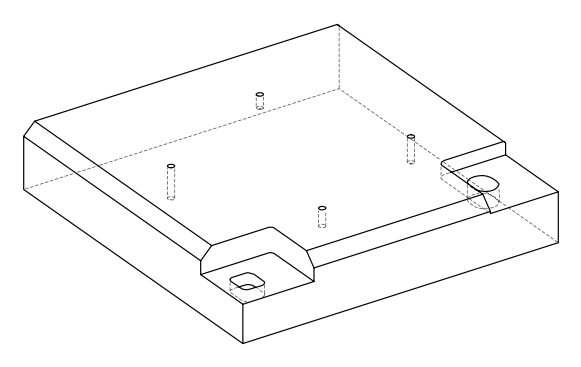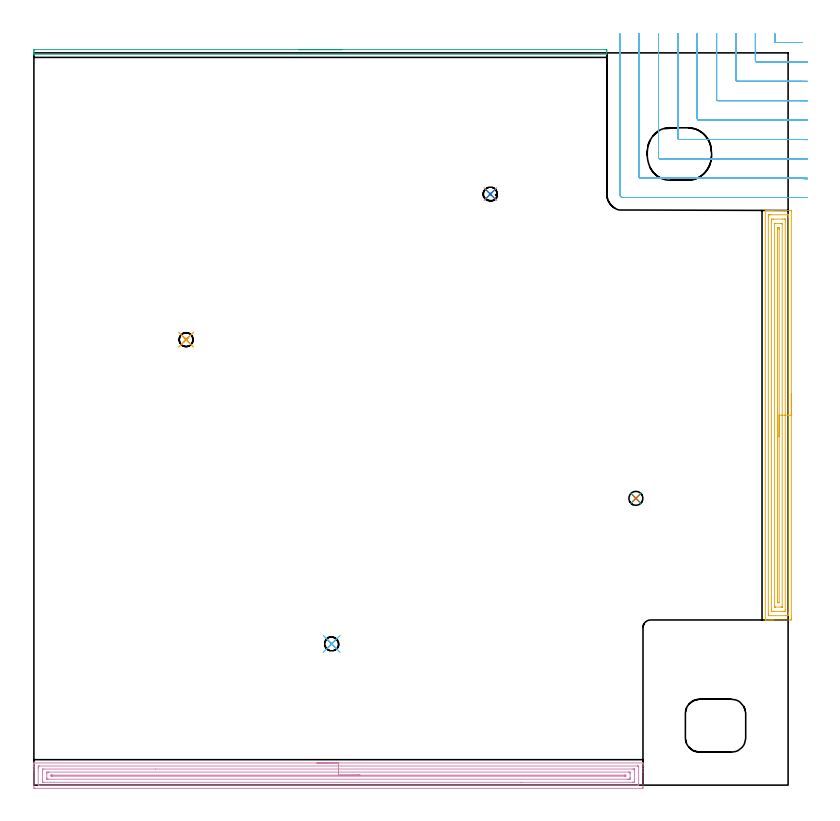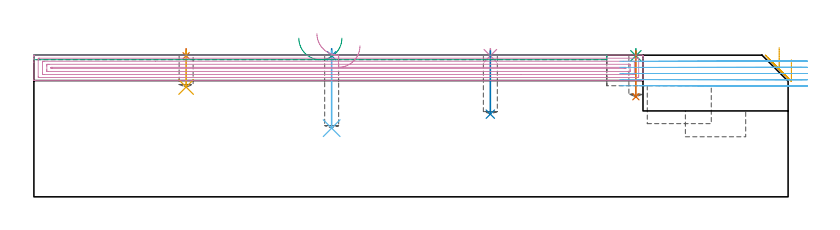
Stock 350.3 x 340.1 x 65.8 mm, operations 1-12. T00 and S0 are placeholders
(PLAN: 15 operations, 6 tool changes, 86.7 min)
(1 SPOT_DRILL | STEP1POCKET | NXT0321_9005460120000 | 0.03 min | 0 mm3)
(2 SPOT_DRILL_1 | STEP1POCKET_1 | NXT0321_9005460120000 | 0.03 min | 0 mm3)
(3 SPOT_DRILL_2 | STEP1POCKET_2 | NXT0321_9005460120000 | 0.03 min | 0 mm3)
(4 SPOT_DRILL_3 | STEP1POCKET_3 | NXT0321_9005460120000 | 0.03 min | 0 mm3)
(5 DRILL_BLIND_HOLE_INTO_CENTER | STEP1POCKET | NXT0301_036 | 0.07 min | 461 mm3)
(6 DRILL_BLIND_HOLE_INTO_CENTER_1 | STEP1POCKET_1 | NXT0301_036 | 0.15 min | 1090 mm3)
(7 DRILL_BLIND_HOLE_INTO_CENTER_2 | STEP1POCKET_2 | NXT0301_036 | 0.09 min | 610 mm3)
(8 DRILL_BLIND_HOLE_INTO_CENTER_3 | STEP1POCKET_3 | NXT0301_036 | 0.12 min | 876 mm3)
(9 AREA_MILL | FG_CHAMFER_SURFACE | UGT0205_001 | 2.28 min | 589 mm3)
(10 AREA_MILL_1 | FG_CHAMFER_SURFACE_1 | UGT0205_001 | 11.5 min | 20148 mm3)
(11 AREA_MILL_2 | FG_CHAMFER_SURFACE_2 | UGT0205_001 | 7.81 min | 14885 mm3)
(12 MILL_CORNER_NOTCH_RECTANGULAR | CORNER_NOTCH_RECTANGULAR | NXT0201_011 | Follow Part, ap 3, ae 75% | 9.17 min | 86854 mm3)
(13 MILL_CORNER_NOTCH_RECTANGULAR_1 | CORNER_NOTCH_RECTANGULAR_1 | NXT0201_008 | Follow Part, ap 1.5, ae 75% | 53.15 min | 132902 mm3)
(14 MILL_RECTANGULAR_POCKET | POCKET_RECTANGULAR_STRAIGHT | UGT0201_133 | Follow Part, ap 3.75, ae 75% | 0.95 min | 10909 mm3)
(15 MILL_RECTANGULAR_POCKET_1 | POCKET_RECTANGULAR_STRAIGHT_1 | NXT0201_011 | Follow Part, ap 3, ae 75% | 1.31 min | 7810 mm3)
(TOOL NXT0321_9005460120000 | NC Spot Drill, 142deg, 12mm, Carbide, Uncoated | D12 PA142 FL30 Z2)
(TOOL NXT0301_036 | Carbide Drill 6.5mm [860.1-0650-033A1-MM 2214] | D6.5 PA140 FL53 Z2)
(TOOL UGT0205_001 | Chamfer Mill 20 x 3 x 45 deg. | D20 FL50 Z2)
(TOOL NXT0201_011 | ENDMILL 12mm [2P460-1200-NA 1630] | D12 FL38 Z6)
(TOOL NXT0201_008 | ENDMILL 6mm [2P460-0600-NA 1630] | D6 FL26 Z6)
(TOOL UGT0201_133 | Carbide End Mill 15.0 | D15 FL30 Z4)
(OP 1 SPOT_DRILL)
G17 G21 G94 G90
T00 M6
G54
G17 G0 G90 X70.7 Y206.9 S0 M3
G43 Z75.8 H0
G94 G81 G98 Z65.52 F250. R68.8
G80
M5
M2
(OP 2 SPOT_DRILL_1)
G17 G21 G94 G90
T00 M6
G54
G17 G0 G90 X138.3 Y65.6 S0 M3
G43 Z75.8 H0
G94 G81 G98 Z65.52 F250. R68.8
G80
M5
M2
(OP 3 SPOT_DRILL_2)
G17 G21 G94 G90
T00 M6
G54
G17 G0 G90 X279.6 Y133.2 S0 M3
G43 Z75.8 H0
G94 G81 G98 Z65.52 F250. R68.8
G80
M5
M2
(OP 4 SPOT_DRILL_3)
G17 G21 G94 G90
T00 M6
G54
G17 G0 G90 X212. Y274.5 S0 M3
G43 Z75.8 H0
G94 G81 G98 Z65.52 F250. R68.8
G80
M5
M2
(OP 5 DRILL_BLIND_HOLE_INTO_CENTER)
G17 G21 G94 G90
T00 M6
G54
G17 G0 G90 X70.7 Y206.9 S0 M3
G43 Z75.8 H1
G94 G81 G98 Z51. F250. R67.8
G80
M5
M2
(OP 6 DRILL_BLIND_HOLE_INTO_CENTER_1)
G17 G21 G94 G90
T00 M6
G54
G17 G0 G90 X138.3 Y65.6 S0 M3
G43 Z75.8 H1
G94 G81 G98 Z31.9 F250. R67.8
G80
M5
M2
(OP 7 DRILL_BLIND_HOLE_INTO_CENTER_2)
G17 G21 G94 G90
T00 M6
G54
G17 G0 G90 X279.6 Y133.2 S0 M3
G43 Z75.8 H1
G94 G81 G98 Z46.5 F250. R67.8
G80
M5
M2
(OP 8 DRILL_BLIND_HOLE_INTO_CENTER_3)
G17 G21 G94 G90
T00 M6
G54
G17 G0 G90 X212. Y274.5 S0 M3
G43 Z75.8 H1
G94 G81 G98 Z38.4 F250. R67.8
G80
M5
M2
(OP 9 AREA_MILL)
G17 G21 G94 G90
T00 M6
G54
G17 G0 G90 X123.05 Y341.6 S1061 M3
G43 Z75.8 H0
Z73.7
G94 G1 X123.088 Z72.828 F250.
X123.202 Z71.964
X123.391 Z71.112
X123.653 Z70.28
X123.987 Z69.474
X124.39 Z68.7
X124.859 Z67.964
X125.39 Z67.272
X125.979 Z66.629
X126.622 Z66.04
X127.314 Z65.508
X128.05 Z65.04
X128.824 Z64.637
X129.63 Z64.303
X130.462 Z64.041
X131.314 Z63.852
X132.178 Z63.738
X133.05 Z63.7
X265.646 Y341.599 Z63.701
X265.948 Y341.596 Z63.704
X266.098 Y341.591 Z63.705
X266.1 Y341.3 Z63.996
Y340.996 Z64.299
Y340.387 Z64.912
Y339.912 Z65.387
X266.093 Y339.551 Z65.74
X266.09 Y339.503 Z65.788
X265.948 Y339.5 Z65.8
X0.152
X0.01 Y339.503 Z65.788
X0.007 Y339.551 Z65.74
X0. Y339.912 Z65.387
Y340.387 Z64.912
Y340.996 Z64.299
Y341.3 Z63.996
X0.002 Y341.591 Z63.705
X0.152 Y341.6 Z63.7
X133.05
X133.922 Z63.738
X134.787 Z63.852
X135.638 Z64.041
X136.47 Z64.303
X137.276 Z64.637
X138.05 Z65.04
X138.786 Z65.508
X139.478 Z66.04
X140.121 Z66.629
X140.71 Z67.272
X141.242 Z67.964
X141.71 Z68.7
X142.113 Z69.474
X142.447 Z70.28
X142.709 Z71.112
X142.898 Z71.964
X143.012 Z72.828
X143.05 Z73.7
G0 Z75.8
M5
M2
(OP 10 AREA_MILL_1)
G17 G21 G94 G90
T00 M6
G54
G17 G0 G90 X131.45 Y10.3 S1061 M3
G43 Z75.8 H0
G94 G1 X131.488 Z74.928 F250.
X131.602 Z74.063
X131.791 Z73.212
X132.053 Z72.38
X132.387 Z71.574
X132.79 Z70.8
X133.258 Z70.064
X133.79 Z69.372
X134.379 Z68.729
X135.022 Z68.139
X135.714 Z67.608
X136.45 Z67.14
X137.224 Z66.737
X138.03 Z66.403
X138.862 Z66.141
X139.714 Z65.952
X140.578 Z65.838
X141.45 Z65.8
X282.719
X282.89 Y10.297 Z65.788
X282.894 Y10.253 Z65.745
X282.9 Y9.842 Z65.342
Y9.57 Z65.069
Y8.847 Z64.342
Y7.597 Z63.094
Y6.179 Z61.674
Y-0.937 Z54.561
X282.898 Y-1.202 Z54.295
X282.89 Y-1.492 Z54.006
X282.6 Y-1.499 Z53.999
X0.629 Y-1.5 Z54.
X0.298 Y-1.497 Z54.002
X0.01 Y-1.492 Z54.006
X0. Y-1.201 Z54.297
Y7.068 Z62.563
Y8.486 Z63.982
Y8.847 Z64.342
Y9.57 Z65.069
Y9.843 Z65.342
X0.006 Y10.253 Z65.745
X0.01 Y10.297 Z65.788
X0.182 Y10.3 Z65.8
X141.45
Y8.886 Z64.386
X280.445 Y8.885 Z64.385
X280.483 Y8.883 Z64.383
X280.89 Y8.847 Z64.347
X280.899 Y8.434 Z63.934
X280.9 Y0.842 Z56.342
X280.899 Y0.429 Z55.929
X280.89 Y-0.047 Z55.453
X280.52 Y-0.083 Z55.417
X280.483 Y-0.085 Z55.415
X2.455
X2.417 Y-0.083 Z55.417
X2.01 Y-0.047 Z55.453
X2.001 Y0.366 Z55.866
X2. Y7.958 Z63.458
X2.001 Y8.371 Z63.871
X2.01 Y8.847 Z64.347
X2.38 Y8.883 Z64.383
X2.417 Y8.885 Z64.385
X141.45 Y8.886 Z64.386
Y7.471 Z62.971
X278.29
X278.695 Y7.47 Z62.97
X278.83 Y7.467 Z62.967
X278.875 Y7.465 Z62.965
X278.89 Y7.454 Z62.954
X278.894 Y7.408 Z62.908
X278.898 Y7.272 Z62.772
X278.9 Y7.068 Z62.568
Y6.864 Z62.364
X278.899 Y1.732 Z57.232
X278.897 Y1.531 Z57.031
X278.888 Y1.336 Z56.836
X278.695 Y1.333 Z56.833
X278.205 Y1.329 Z56.829
X226.348 Y1.328 Z56.828
X4.61 Y1.329 Z56.829
X4.205 Y1.33 Z56.83
X4.07 Y1.333 Z56.833
X4.025 Y1.335 Z56.835
X4.01 Y1.346 Z56.846
X4.006 Y1.392 Z56.892
X4.002 Y1.528 Z57.028
X4. Y1.732 Z57.232
Y1.936 Z57.436
X4.001 Y7.068 Z62.568
X4.003 Y7.269 Z62.769
X4.012 Y7.464 Z62.964
X4.205 Y7.467 Z62.967
X4.695 Y7.471 Z62.971
X56.536
X141.45
Y6.057 Z61.557
X276.135
X276.812 Y6.052 Z61.552
X276.887 Y6.05 Z61.55
X276.892 Y5.951 Z61.451
X276.897 Y5.733 Z61.233
X276.9 Y5.296 Z60.796
Y3.517 Z59.017
X276.896 Y3.069 Z58.569
X276.89 Y2.849 Z58.349
X276.885 Y2.75 Z58.25
X276.78 Y2.747 Z58.247
X276.013 Y2.743 Z58.243
X275.89
X6.765
X6.088 Y2.748 Z58.248
X6.013 Y2.75 Z58.25
X6.009 Y2.849 Z58.349
X6.003 Y3.067 Z58.567
X6. Y3.504 Z59.004
Y5.283 Z60.783
X6.004 Y5.731 Z61.231
X6.01 Y5.951 Z61.451
X6.015 Y6.05 Z61.55
X6.12 Y6.053 Z61.553
X6.887 Y6.057 Z61.557
X7.01
X141.45
Y4.643 Z60.143
X274.225 Y4.642 Z60.142
X274.878 Y4.639 Z60.139
X274.883 Y4.637 Z60.137
X274.894 Y4.623 Z60.123
X274.898 Y4.4 Z59.9
X274.899 Y4.232 Z59.732
X274.898 Y4.19 Z59.69
X274.894 Y4.17 Z59.67
X274.892 Y4.165 Z59.665
X274.875 Y4.163 Z59.663
X274.713 Y4.159 Z59.659
X274.469 Y4.157 Z59.657
X274.225
X8.675 Y4.158 Z59.658
X8.022 Y4.161 Z59.661
X8.017 Y4.163 Z59.663
X8.006 Y4.177 Z59.677
X8.002 Y4.4 Z59.9
X8.001 Y4.568 Z60.068
X8.002 Y4.61 Z60.11
X8.006 Y4.63 Z60.13
X8.008 Y4.635 Z60.135
X8.025 Y4.637 Z60.137
X8.187 Y4.641 Z60.141
X8.432 Y4.643 Z60.143
X8.675
X141.45
X142.322 Z60.181
X143.186 Z60.295
X144.038 Z60.484
X144.87 Z60.746
X145.676 Z61.08
X146.45 Z61.483
X147.186 Z61.952
X147.878 Z62.483
X148.521 Z63.072
X149.11 Z63.715
X149.642 Z64.407
X150.11 Z65.143
X150.513 Z65.917
X150.847 Z66.723
X151.109 Z67.555
X151.298 Z68.407
X151.412 Z69.272
X151.45 Z70.143
G0 Z75.8
M5
M2
(OP 11 AREA_MILL_2)
G17 G21 G94 G90
T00 M6
G54
G17 G0 G90 X351.8 Y181.8 S1061 M3
G43 Z75.8 H0
Z63.7
G94 G1 Y181.762 Z62.828 F250.
Y181.648 Z61.963
Y181.459 Z61.112
Y181.197 Z60.28
Y180.863 Z59.474
Y180.46 Z58.7
Y179.992 Z57.964
Y179.46 Z57.272
Y178.871 Z56.629
Y178.228 Z56.039
Y177.536 Z55.508
Y176.8 Z55.04
Y176.026 Z54.637
Y175.22 Z54.303
Y174.388 Z54.041
Y173.536 Z53.852
Y172.672 Z53.738
Y171.8 Z53.7
Y77.816
X351.799 Y77.293 Z53.701
X351.796 Y76.928 Z53.702
X351.793 Y76.71 Z53.705
X351.438 Y76.7 Z54.059
X343.562 Z61.932
X342.977 Z62.521
X342.687 Z62.809
X342.101 Z63.395
X341.812 Z63.684
X341.234 Z64.266
X340.641 Z64.859
X340.062 Z65.437
X339.939 Z65.56
X339.819 Y76.701 Z65.673
X339.785 Y76.702 Z65.707
X339.703 Y76.71 Z65.788
X339.7 Y76.847 Z65.8
Y266.753
X339.702 Y266.89 Z65.788
X339.817 Y266.897 Z65.675
X339.939 Y266.9 Z65.56
X340.641 Z64.859
X341.234 Z64.266
X341.812 Z63.684
X342.101 Z63.395
X342.687 Z62.809
X342.977 Z62.521
X343.562 Z61.932
X351.438 Z54.059
X351.735 Y266.896 Z53.762
X351.792 Y266.89 Z53.705
X351.799 Y266.831 Z53.699
X351.8 Y266.307 Z53.7
Y171.8
X350.386 Z55.114
Y79.968
X350.385 Y79.258 Z55.115
X350.383 Y79.076 Z55.117
X350.379 Y78.73 Z55.121
X350.048 Y78.709 Z55.452
X349.688 Y78.704 Z55.812
X349.182 Y78.7 Z56.318
X341.306 Z64.194
X341.167 Y78.703 Z64.333
X341.142 Y78.705 Z64.358
X341.121 Y78.71 Z64.379
X341.12 Y78.74 Z64.38
X341.116 Y78.894 Z64.384
X341.115 Y79.076 Z64.385
X341.114 Y79.787 Z64.386
Y263.632
X341.115 Y264.342 Z64.385
X341.117 Y264.524 Z64.383
X341.121 Y264.87 Z64.379
X341.452 Y264.891 Z64.048
X341.812 Y264.896 Z63.688
X342.318 Y264.9 Z63.182
X350.194 Z55.306
X350.333 Y264.897 Z55.167
X350.358 Y264.895 Z55.142
X350.379 Y264.891 Z55.121
X350.38 Y264.86 Z55.12
X350.384 Y264.706 Z55.116
X350.385 Y264.524 Z55.115
X350.386 Y263.813 Z55.114
Y171.8
X348.972 Z56.528
X348.971 Y81.59 Z56.529
X348.965 Y80.859 Z56.535
X348.962 Y80.707 Z56.538
X348.813 Y80.705 Z56.687
X348.094 Y80.7 Z57.406
X347.938 Z57.562
X343.719 Z61.781
X342.843 Y80.701 Z62.657
X342.687 Y80.704 Z62.813
X342.538 Y80.71 Z62.962
X342.532 Y80.859 Z62.968
X342.53 Y81.02 Z62.97
X342.528 Y81.751 Z62.972
Y85.016
X342.529 Y262.01 Z62.971
X342.535 Y262.741 Z62.965
X342.538 Y262.893 Z62.962
X342.687 Y262.895 Z62.813
X343.406 Y262.9 Z62.094
X343.562 Z61.938
X347.781 Z57.719
X348.657 Y262.899 Z56.843
X348.813 Y262.896 Z56.687
X348.962 Y262.89 Z56.538
X348.968 Y262.741 Z56.532
X348.971 Y262.58 Z56.529
X348.972 Y261.849 Z56.528
Y171.8
X347.557 Z57.943
Y83.031
X347.554 Y82.862 Z57.946
X347.55 Y82.73 Z57.95
X347.544 Y82.709 Z57.956
X347.523 Y82.706 Z57.977
X347.472 Y82.703 Z58.028
X347.063 Y82.7 Z58.437
X344.437 Z61.063
X344.381 Z61.119
X344.033 Y82.707 Z61.467
X343.952 Y82.71 Z61.548
X343.948 Y82.762 Z61.552
X343.945 Y82.821 Z61.555
X343.943 Y83.146 Z61.557
X343.944 Y260.569 Z61.556
X343.946 Y260.738 Z61.554
X343.95 Y260.87 Z61.55
X343.956 Y260.891 Z61.544
X343.977 Y260.894 Z61.523
X344.028 Y260.897 Z61.472
X344.437 Y260.9 Z61.063
X347.063 Z58.437
X347.119 Z58.381
X347.467 Y260.893 Z58.033
X347.548 Y260.89 Z57.952
X347.552 Y260.837 Z57.948
X347.555 Y260.779 Z57.945
X347.557 Y260.454 Z57.943
Y171.8
X346.143 Z59.357
Y84.881
X346.141 Y84.778 Z59.359
X346.139 Y84.728 Z59.361
X346.137 Y84.711 Z59.363
X346.103 Y84.709 Z59.397
X345.916 Y84.703 Z59.584
X345.472 Y84.708 Z60.028
X345.369 Y84.71 Z60.131
X345.364 Y84.888 Z60.136
X345.357 Y85.272 Z60.143
Y85.317
Y258.283
X345.361 Y258.683 Z60.139
X345.364 Y258.875 Z60.136
X345.448 Y258.89 Z60.052
X345.586 Y258.896 Z59.914
X346.028 Y258.892 Z59.472
X346.131 Y258.89 Z59.369
X346.136 Y258.712 Z59.364
X346.143 Y258.328 Z59.357
Y258.283
Y171.8
Y170.928 Z59.395
Y170.064 Z59.509
Y169.212 Z59.698
Y168.38 Z59.96
Y167.574 Z60.294
Y166.8 Z60.697
Y166.064 Z61.165
Y165.372 Z61.696
Y164.729 Z62.286
Y164.14 Z62.929
Y163.608 Z63.621
Y163.14 Z64.357
Y162.737 Z65.131
Y162.403 Z65.937
Y162.141 Z66.769
Y161.952 Z67.62
Y161.838 Z68.485
Y161.8 Z69.357
G0 Z75.8
M5
M2
(OP 12 MILL_CORNER_NOTCH_RECTANGULAR)
G17 G21 G94 G90
T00 M6
G54
G17 G0 G90 X344.1 Y349.1 S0 M3
G43 Z75.8 H1
Z62.96
G94 G1 Y346.1 F250.
Y345.495 F500.
G3 X344.695 Y344.9 R0.6
G1 X353.9
X356.9 F250.
G0 Z75.8
X335.1 Y349.1
Z62.96
G1 Y346.1
Y336.495 F500.
G3 X335.695 Y335.9 R0.6
G1 X354.784
G2 X356.3 Y335.882 R63.
G1 X359.299 Y335.81 F250.
G0 Z75.8
X326.1 Y349.1
Z62.96
G1 Y346.1
Y327.495 F500.
G3 X326.695 Y326.9 R0.6
G1 X354.784
G2 X356.3 Y326.879 R54.
G1 X359.299 Y326.794 F250.
G0 Z75.8
X317.1 Y349.1
Z62.96
G1 Y346.1
Y318.496 F500.
G3 X317.696 Y317.9 R0.6
G1 X354.784
G2 X356.3 Y317.874 R45.
G1 X359.298 Y317.773 F250.
G0 Z75.8
X308.1 Y349.1
Z62.96
G1 Y346.1
Y309.496 F500.
G3 X308.696 Y308.9 R0.6
G1 X354.784
G2 X356.3 Y308.868 R36.
G1 X359.297 Y308.742 F250.
G0 Z75.8
X299.1 Y349.1
Z62.96
G1 Y346.1
Y300.496 F500.
G3 X299.696 Y299.9 R0.6
G1 X354.784
G2 X356.3 Y299.857 R27.
G1 X359.295 Y299.689 F250.
G0 Z75.8
X290.1 Y349.1
Z62.96
G1 Y346.1
Y291.496 F500.
G3 X290.696 Y290.9 R0.6
G1 X354.784
G2 X356.3 Y290.836 R18.
G1 X359.289 Y290.583 F250.
G0 Z75.8
X281.1 Y349.1
Z62.96
G1 Y346.1
Y282.497 F500.
G3 X281.697 Y281.9 R0.6
G1 X354.784
G2 X356.3 Y281.771 R9.
G1 X359.257 Y281.266 F250.
G0 Z75.8
X272.1 Y349.1
Z62.96
G1 Y346.1
Y274.5 F500.
G3 X273.7 Y272.9 R1.6
G1 X354.784
X357.784 F250.
G0 Z75.8
X344.1 Y349.1
Z60.12
G1 Y346.1
Y345.495 F500.
G3 X344.695 Y344.9 R0.6
G1 X353.9
X356.9 F250.
G0 Z75.8
X335.1 Y349.1
Z60.12
G1 Y346.1
Y336.495 F500.
G3 X335.695 Y335.9 R0.6
G1 X356.028
X356.3 Y335.899
X359.3 Y335.886 F250.
G0 Z75.8
X326.1 Y349.1
Z60.12
G1 Y346.1
Y327.495 F500.
G3 X326.695 Y326.9 R0.6
G1 X356.028
X356.3 Y326.899
X359.3 Y326.884 F250.
G0 Z75.8
X317.1 Y349.1
Z60.12
G1 Y346.1
Y318.496 F500.
G3 X317.696 Y317.9 R0.6
G1 X356.028
X356.3 Y317.899
X359.3 Y317.881 F250.
G0 Z75.8
X308.1 Y349.1
Z60.12
G1 Y346.1
Y309.496 F500.
G3 X308.696 Y308.9 R0.6
G1 X356.028
G2 X356.3 Y308.899 R36.
G1 X359.3 Y308.876 F250.
G0 Z75.8
X299.1 Y349.1
Z60.12
G1 Y346.1
Y300.496 F500.
G3 X299.696 Y299.9 R0.6
G1 X356.028
G2 X356.3 Y299.899 R27.
G1 X359.3 Y299.868 F250.
G0 Z75.8
X290.1 Y349.1
Z60.12
G1 Y346.1
Y291.496 F500.
G3 X290.696 Y290.9 R0.6
G1 X356.028
G2 X356.3 Y290.898 R18.
G1 X359.3 Y290.853 F250.
G0 Z75.8
X281.1 Y349.1
Z60.12
G1 Y346.1
Y282.497 F500.
G3 X281.697 Y281.9 R0.6
G1 X356.028
G2 X356.3 Y281.896 R9.
G1 X359.299 Y281.805 F250.
G0 Z75.8
X272.1 Y349.1
Z60.12
G1 Y346.1
Y274.5 F500.
G3 X273.7 Y272.9 R1.6
G1 X356.028
X359.028 F250.
G0 Z75.8
X344.1 Y349.1
Z57.28
G1 Y346.1
Y345.495 F500.
G3 X344.695 Y344.9 R0.6
G1 X353.9
X356.9 F250.
G0 Z75.8
X335.1 Y349.1
Z57.28
G1 Y346.1
Y336.495 F500.
G3 X335.695 Y335.9 R0.6
G1 X356.3
X359.3 F250.
G0 Z75.8
X326.1 Y349.1
Z57.28
G1 Y346.1
Y327.495 F500.
G3 X326.695 Y326.9 R0.6
G1 X356.3
X359.3 F250.
G0 Z75.8
X317.1 Y349.1
Z57.28
G1 Y346.1
Y318.496 F500.
G3 X317.696 Y317.9 R0.6
G1 X356.3
X359.3 F250.
G0 Z75.8
X308.1 Y349.1
Z57.28
G1 Y346.1
Y309.496 F500.
G3 X308.696 Y308.9 R0.6
G1 X356.3
X359.3 F250.
G0 Z75.8
X299.1 Y349.1
Z57.28
G1 Y346.1
Y300.496 F500.
G3 X299.696 Y299.9 R0.6
G1 X356.3
X359.3 F250.
G0 Z75.8
X290.1 Y349.1
Z57.28
G1 Y346.1
Y291.496 F500.
G3 X290.696 Y290.9 R0.6
G1 X356.3
X359.3 F250.
G0 Z75.8
X281.1 Y349.1
Z57.28
G1 Y346.1
Y282.497 F500.
G3 X281.697 Y281.9 R0.6
G1 X356.3
X359.3 F250.
G0 Z75.8
X272.1 Y349.1
Z57.28
G1 Y346.1
Y274.5 F500.
G3 X273.7 Y272.9 R1.6
G1 X356.3
X359.3 F250.
G0 Z75.8
X344.1 Y349.1
Z54.44
G1 Y346.1
Y345.495 F500.
G3 X344.695 Y344.9 R0.6
G1 X353.9
X356.9 F250.
G0 Z75.8
X335.1 Y349.1
Z54.44
G1 Y346.1
Y336.495 F500.
G3 X335.695 Y335.9 R0.6
G1 X356.3
X359.3 F250.
G0 Z75.8
X326.1 Y349.1
Z54.44
G1 Y346.1
Y327.495 F500.
G3 X326.695 Y326.9 R0.6
G1 X356.3
X359.3 F250.
G0 Z75.8
X317.1 Y349.1
Z54.44
G1 Y346.1
Y318.496 F500.
G3 X317.696 Y317.9 R0.6
G1 X356.3
X359.3 F250.
G0 Z75.8
X308.1 Y349.1
Z54.44
G1 Y346.1
Y309.496 F500.
G3 X308.696 Y308.9 R0.6
G1 X356.3
X359.3 F250.
G0 Z75.8
X299.1 Y349.1
Z54.44
G1 Y346.1
Y300.496 F500.
G3 X299.696 Y299.9 R0.6
G1 X356.3
X359.3 F250.
G0 Z75.8
X290.1 Y349.1
Z54.44
G1 Y346.1
Y291.496 F500.
G3 X290.696 Y290.9 R0.6
G1 X356.3
X359.3 F250.
G0 Z75.8
X281.1 Y349.1
Z54.44
G1 Y346.1
Y282.497 F500.
G3 X281.697 Y281.9 R0.6
G1 X356.3
X359.3 F250.
G0 Z75.8
X272.1 Y349.1
Z54.44
G1 Y346.1
Y274.5 F500.
G3 X273.7 Y272.9 R1.6
G1 X356.3
X359.3 F250.
G0 Z75.8
X344.1 Y349.1
Z51.6
G1 Y346.1
Y345.495 F500.
G3 X344.695 Y344.9 R0.6
G1 X353.9
X356.9 F250.
G0 Z75.8
X335.1 Y349.1
Z51.6
G1 Y346.1
Y336.495 F500.
G3 X335.695 Y335.9 R0.6
G1 X356.3
X359.3 F250.
G0 Z75.8
X326.1 Y349.1
Z51.6
G1 Y346.1
Y327.495 F500.
G3 X326.695 Y326.9 R0.6
G1 X356.3
X359.3 F250.
G0 Z75.8
X317.1 Y349.1
Z51.6
G1 Y346.1
Y318.496 F500.
G3 X317.696 Y317.9 R0.6
G1 X356.3
X359.3 F250.
G0 Z75.8
X308.1 Y349.1
Z51.6
G1 Y346.1
Y309.496 F500.
G3 X308.696 Y308.9 R0.6
G1 X356.3
X359.3 F250.
G0 Z75.8
X299.1 Y349.1
Z51.6
G1 Y346.1
Y300.496 F500.
G3 X299.696 Y299.9 R0.6
G1 X356.3
X359.3 F250.
G0 Z75.8
X290.1 Y349.1
Z51.6
G1 Y346.1
Y291.496 F500.
G3 X290.696 Y290.9 R0.6
G1 X356.3
X359.3 F250.
G0 Z75.8
X281.1 Y349.1
Z51.6
G1 Y346.1
Y282.497 F500.
G3 X281.697 Y281.9 R0.6
G1 X356.3
X359.3 F250.
G0 Z75.8
X272.1 Y349.1
Z51.6
G1 Y346.1
Y274.5 F500.
G3 X273.7 Y272.9 R1.6
G1 X356.3
X359.3 F250.
G0 Z75.8
M5
M2
